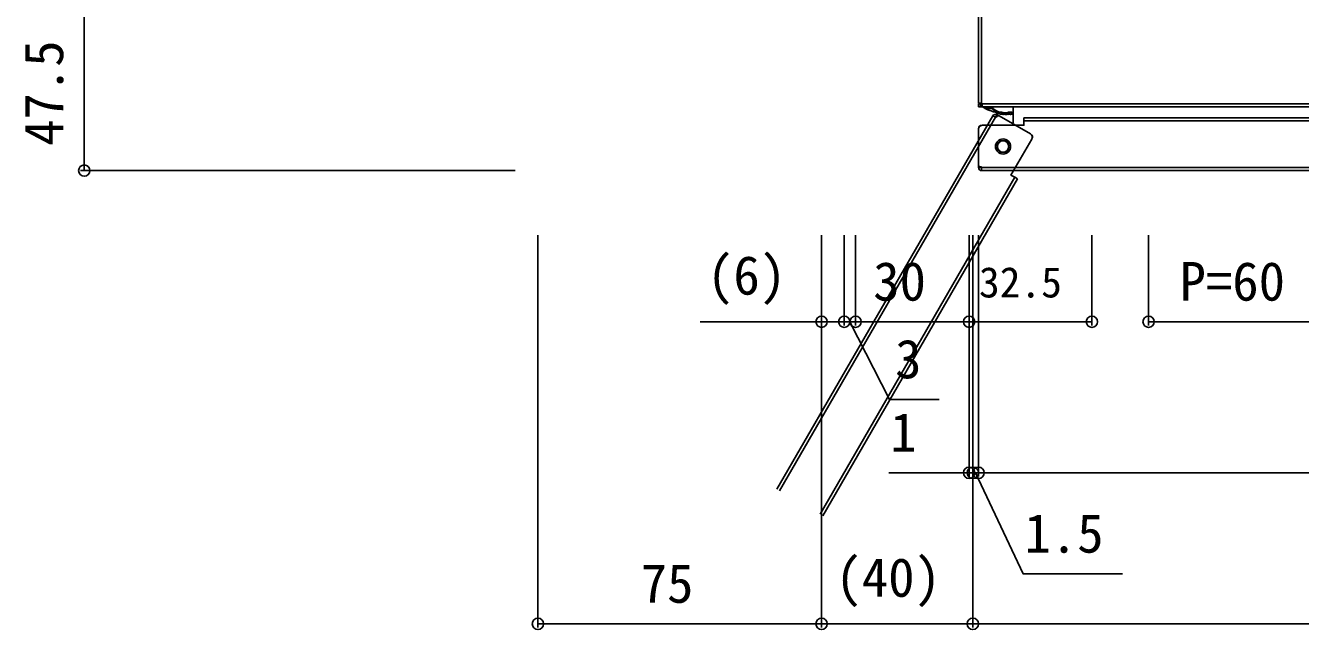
# Model space of a CAD drawing. Units: millimetres, scale not verified. Extents: x -875 to 875, y -1300 to 1292.
# Drawn here: x 143 to 480.2, y -1023.3 to -863.4 of the extents above; entities that cross this region are included whole.
import ezdxf
from ezdxf.enums import TextEntityAlignment as Align

# ---------------------------------------------------------------- set-up
doc = ezdxf.new("R2010")
doc.units = ezdxf.units.MM
doc.header["$LTSCALE"] = 8
doc.layers.add('0-5_YKK_13', color=4, linetype='Continuous')
doc.layers.add('0-7_YKK_D', color=6, linetype='Continuous')
doc.styles.add('ＭＳ ゴシック', font='')
doc.styles.get('ＭＳ ゴシック').set_extended_font_data('MS Gothic')

msp = doc.modelspace()

# ---------------------------------------------------------------- linework, layer by layer
at = {"layer": '0-5_YKK_13'}
for p, q in [((395.045, -359.898), (395.045, -883.898)), ((395.845, -359.898), (395.845, -883.898)), ((395.845, -883.898), (395.045, -883.898)), ((395.045, -884.098), (395.045, -884.898)), ((395.545, -884.098), (395.045, -884.098)), ((395.045, -884.898), (395.545, -884.898)), ((395.545, -884.098), (396.045, -884.098)), ((395.545, -884.898), (395.545, -884.098)), ((395.545, -884.898), (396.045, -884.898)), ((396.045, -883.898), (395.845, -883.898)), ((396.045, -884.098), (396.045, -883.898)), ((396.045, -884.898), (396.045, -884.098)), ((396.045, -884.098), (784.045, -884.098)), ((396.045, -884.898), (784.045, -884.898)), ((397.531, -885.705), (397.508, -885.705)), ((397.745, -885.298), (397.745, -884.898)), ((400.649, -886.307), (400.939, -886.307)), ((401.211, -886.353), (401.911, -886.485)), ((401.242, -886.707), (401.754, -886.707)), ((401.377, -886.707), (401.913, -886.707)), ((401.648, -886.707), (401.648, -886.885)), ((401.954, -886.885), (401.687, -886.848)), ((401.877, -886.885), (401.688, -886.86)), ((401.702, -886.707), (401.702, -886.895)), ((401.877, -886.713), (401.877, -886.885)), ((402.029, -886.753), (402.447, -886.885)), ((402.181, -886.753), (402.541, -886.885)), ((403.178, -886.485), (403.178, -886.308)), ((403.346, -886.454), (403.178, -886.485)), ((403.249, -886.307), (403.774, -886.307)), ((403.404, -886.495), (403.404, -886.307)), ((403.466, -886.485), (403.466, -886.307)), ((403.852, -886.353), (403.466, -886.485)), ((404.184, -886.783), (403.659, -886.885)), ((403.659, -886.885), (403.659, -886.793)), ((404.184, -886.789), (403.663, -886.885)), ((403.852, -886.311), (403.852, -886.353)), ((404.092, -886.707), (404.245, -886.707)), ((404.196, -886.707), (404.26, -886.707)), ((404.245, -888.782), (404.245, -884.898)), ((341.752, -986.162), (398.852, -887.262)), ((342.445, -986.562), (399.545, -887.662)), ((398.852, -887.262), (399.545, -887.662)), ((399.545, -887.662), (399.945, -886.969)), ((399.545, -887.662), (399.718, -887.762)), ((399.868, -887.502), (399.718, -887.762)), ((400.551, -887.319), (399.945, -886.969)), ((408.778, -892.069), (400.551, -887.319)), ((407.045, -887.798), (773.045, -887.798)), ((407.045, -888.598), (407.045, -887.798)), ((407.045, -888.598), (773.045, -888.598)), ((395.056, -890.648), (395.045, -890.648)), ((395.045, -890.798), (395.045, -900.298)), ((408.903, -892.154), (408.908, -892.144)), ((395.045, -900.298), (395.045, -900.998)), ((404.684, -903.561), (353.184, -992.762)), ((395.845, -900.998), (395.045, -900.998)), ((395.545, -900.798), (395.845, -900.798)), ((395.845, -900.998), (395.845, -900.798)), ((395.845, -901.798), (395.845, -900.998)), ((784.245, -900.998), (395.845, -900.998)), ((784.245, -901.798), (395.845, -901.798)), ((404.684, -903.561), (405.377, -903.961)), ((405.377, -903.961), (353.876, -993.162))]:
    msp.add_line(p, q, dxfattribs=at)
for points in [[(396.745, -884.898), (396.745, -885.298), (397.745, -885.298), (398.888, -885.298)], [(397.531, -885.705), (397.578, -885.721), (397.617, -885.725)], [(400.649, -886.307), (400.627, -886.307), (400.627, -886.31)], [(401.428, -886.485), (401.056, -886.435), (400.727, -886.353)], [(401.242, -886.707), (401.193, -886.707), (401.161, -886.713), (401.147, -886.724), (401.155, -886.739), (401.177, -886.753)], [(401.595, -886.885), (401.373, -886.835), (401.177, -886.753)], [(401.377, -886.707), (401.325, -886.707), (401.287, -886.713), (401.269, -886.724), (401.271, -886.739), (401.288, -886.753)], [(401.648, -886.885), (401.457, -886.835), (401.288, -886.753)], [(401.428, -886.485), (401.558, -886.494), (401.647, -886.496), (401.685, -886.496), (401.682, -886.495)], [(402.59, -886.485), (402.796, -886.435), (402.977, -886.353)], [(403.135, -886.885), (403.497, -886.835), (403.817, -886.753)], [(403.213, -886.885), (403.592, -886.835), (403.927, -886.753)], [(403.453, -886.496), (403.442, -886.496), (403.404, -886.496)], [(403.408, -886.495), (403.423, -886.492), (403.466, -886.485)], [(404.024, -886.84), (403.982, -886.847), (403.547, -886.893)], [(404.241, -886.396), (404.027, -886.44), (403.598, -886.49)], [(403.852, -886.353), (403.875, -886.335), (403.874, -886.32), (403.849, -886.31), (403.806, -886.306), (403.774, -886.307)], [(407.045, -888.598), (407.045, -888.798), (407.045, -889.798), (396.045, -889.798)], [(401.612, -886.896), (401.52, -886.892), (401.431, -886.885)], [(401.595, -886.885), (401.658, -886.894), (401.663, -886.895)], [(401.648, -886.885), (401.697, -886.894), (401.695, -886.895)], [(403.266, -886.896), (403.253, -886.896), (403.22, -886.892), (403.221, -886.891)], [(403.427, -886.895), (403.424, -886.896), (403.472, -886.896), (403.57, -886.892), (403.659, -886.885)], [(404.684, -903.561), (404.511, -903.461), (403.644, -902.961), (409.144, -893.435)]]:
    msp.add_lwpolyline(points, dxfattribs=at)
for radius in [2, 2, 1.6, 1.6, 1.5, 1.5]:
    msp.add_circle((401.545, -895.398), radius, dxfattribs=at)
for centre, radius, start, end in [((400.545, -879.398), 7, 231.78679, 244.28954), ((397.595, -885.525), 0.2, 244.28954, 270), ((396.306, -890.041), 4.505, 67.33655, 74.22062), ((396.019, -890.813), 5.327, 67.69479, 72.84898), ((400.545, -879.398), 6.951, 248.89468, 260.62497), ((401.745, -882.498), 4, 216.8699, 265.03659), ((401.745, -882.898), 4, 216.8699, 264.92661), ((401.745, -882.898), 4, 216.8699, 263.52185), ((399.545, -887.662), 0.8, 60, 150), ((399.629, -885.244), 1.037, 257.17037, 276.03364), ((400.826, -885.956), 0.409, 240.65668, 255.97675), ((400.938, -887.136), 0.829, 70.80248, 89.94369), ((401.79, -887.333), 0.627, 67.6333, 93.3422), ((402.251, -881.93), 4.568, 265.73522, 274.26478), ((401.953, -887.278), 0.573, 66.50112, 94.02341), ((402.828, -881.799), 4.699, 267.0019, 274.27162), ((403.206, -886.877), 0.572, 85.68456, 113.56927), ((404.101, -887.603), 0.896, 90.55929, 108.46521), ((404.218, -887.639), 0.933, 91.33908, 108.13639), ((396.045, -890.798), 1, 90, 180), ((395.895, -890.648), 0.85, 85.14258, 180), ((400.301, -887.752), 0.5, 60, 150), ((401.689, -883.736), 3.16, 265.24256, 270.04516), ((402.221, -881.558), 5.338, 266.30304, 270.76179), ((402.322, -881.072), 5.825, 266.3824, 272.38208), ((402.791, -882.505), 4.394, 265.51172, 274.48828), ((402.877, -882.787), 4.112, 265.31653, 274.68347), ((403.464, -885.632), 1.264, 266.84893, 275.73867), ((402.245, -888.782), 2, 342.14175, 0), ((408.278, -892.935), 1, 330, 60), ((408.483, -892.88), 0.85, 325.14393, 60), ((395.545, -900.298), 0.5, 180, 270), ((395.845, -900.998), 0.8, 180, 270)]:
    msp.add_arc(centre, radius, start, end, dxfattribs=at)
at = {"layer": '0-7_YKK_D'}
for p, q in [((158.545, -854.298), (158.545, -901.798)), ((272.545, -901.798), (157.545, -901.798)), ((278.545, -918.898), (278.545, -1022.798)), ((353.545, -918.898), (353.545, -1022.798)), ((353.545, -918.898), (353.545, -1022.798)), ((353.545, -918.898), (353.545, -942.798)), ((359.545, -918.898), (359.545, -942.798)), ((359.545, -918.898), (359.545, -942.798)), ((362.545, -918.898), (362.545, -942.798)), ((362.545, -918.898), (362.545, -942.798)), ((392.545, -918.898), (392.545, -942.798)), ((392.545, -918.898), (392.545, -942.798)), ((392.545, -918.898), (392.545, -982.798)), ((393.545, -918.898), (393.545, -1022.798)), ((393.545, -918.898), (393.545, -1022.798)), ((393.545, -918.898), (393.545, -982.798)), ((393.545, -918.898), (393.545, -982.798)), ((395.045, -918.898), (395.045, -982.798)), ((395.045, -918.898), (395.045, -982.798)), ((425.045, -918.898), (425.045, -942.798)), ((440.045, -918.898), (440.045, -942.798)), ((359.545, -941.798), (353.545, -941.798)), ((359.545, -941.798), (362.545, -941.798)), ((359.545, -941.798), (362.545, -941.798)), ((362.545, -941.798), (368.545, -941.798)), ((362.545, -941.798), (392.545, -941.798)), ((392.545, -941.798), (425.045, -941.798)), ((440.045, -941.798), (500.045, -941.798)), ((392.545, -981.798), (371.329, -981.798)), ((393.545, -981.798), (387.545, -981.798)), ((393.545, -981.798), (392.545, -981.798)), ((395.045, -981.798), (393.545, -981.798)), ((395.045, -981.798), (393.545, -981.798)), ((393.545, -981.798), (399.545, -981.798)), ((395.045, -981.798), (785.045, -981.798)), ((395.045, -981.798), (401.045, -981.798)), ((278.545, -1021.798), (353.545, -1021.798)), ((353.545, -1021.798), (393.545, -1021.798)), ((393.545, -1021.798), (786.545, -1021.798))]:
    msp.add_line(p, q, dxfattribs=at)
for points in [[(359.545, -941.798), (353.545, -941.798), (321.465, -941.798)], [(361.045, -941.798), (371.533, -962.356), (384.647, -962.356)], [(394.295, -981.798), (406.846, -1008.521), (433.164, -1008.521)]]:
    msp.add_lwpolyline(points, dxfattribs=at)
for centre in [(158.545, -901.798), (353.545, -941.798), (359.545, -941.798), (359.545, -941.798), (362.545, -941.798), (362.545, -941.798), (392.545, -941.798), (392.545, -941.798), (425.045, -941.798), (440.045, -941.798), (392.545, -981.798), (393.545, -981.798), (393.545, -981.798), (395.045, -981.798), (395.045, -981.798), (278.545, -1021.798), (353.545, -1021.798), (353.545, -1021.798), (393.545, -1021.798), (393.545, -1021.798)]:
    msp.add_circle(centre, 1.5, dxfattribs=at)

# ---------------------------------------------------------------- texts
at = {"layer": '0-7_YKK_D', "style": 'ＭＳ ゴシック'}
msp.add_text('47.5', height=10.26, rotation=90, dxfattribs=at).set_placement((156.045, -895.23), align=Align.BOTTOM_LEFT)
for s, height, p in [('(6)', 10.26, (323.249, -937.707)), ('30', 10.26, (367.204, -939.298)), ('P=60', 10.26, (448.21, -939.298)), ('32.5', 8.065, (395.17, -937.798)), ('3', 10.26, (372.999, -959.856)), ('1', 10.26, (371.681, -979.298)), ('1.5', 10.26, (407.198, -1006.021)), ('(40)', 10.26, (357.198, -1017.707)), ('75', 10.26, (305.704, -1019.298))]:
    msp.add_text(s, height=height, dxfattribs=at).set_placement(p, align=Align.BOTTOM_LEFT)

doc.saveas('drawing.dxf')
